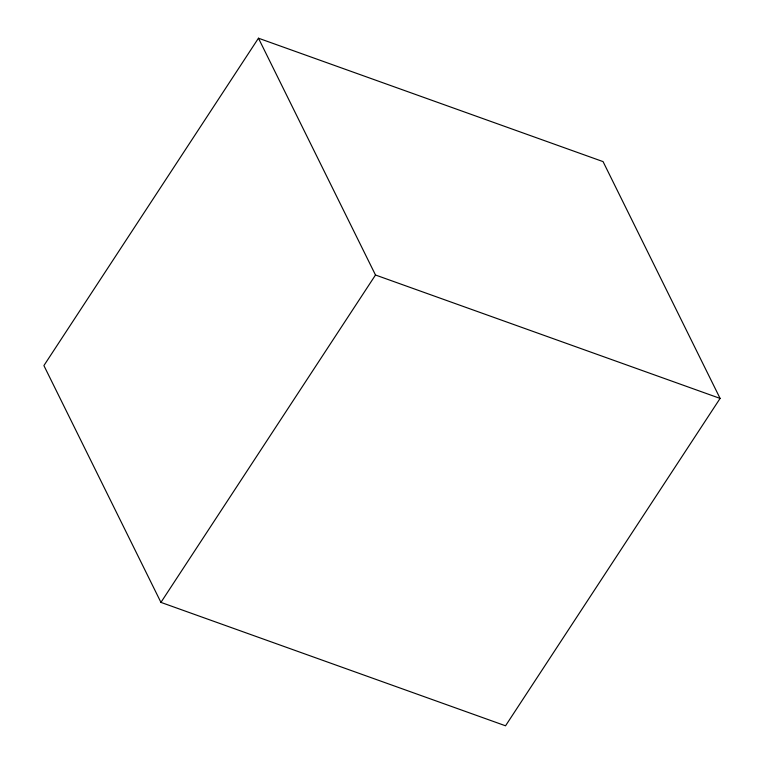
<?xml version="1.0" encoding="UTF-8"?>
<svg xmlns="http://www.w3.org/2000/svg" width="764" height="764" viewBox="0 0 764 764"><rect width="100%" height="100%" fill="white"/><g stroke="black" fill="none" stroke-linecap="round" stroke-linejoin="round"><path stroke-width="1.15" d="M258.461 38.2L43.901 365.584L160.937 602.385L505.539 725.8L720.099 398.416L603.063 161.615L258.461 38.2L375.496 275.011L720.099 398.416M160.937 602.385L375.496 275.011"/></g></svg>
